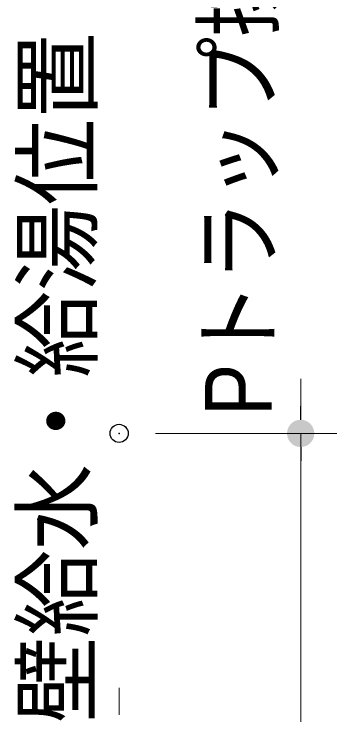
# Model space of a CAD drawing. Units: millimetres, scale not verified. Extents: x -6062 to 6062, y -3045 to 3045.
# Drawn here: x -625.4 to -447.5, y -1705 to -1319.1 of the extents above; entities that cross this region are included whole.
import ezdxf
from ezdxf.enums import TextEntityAlignment as Align

# ---------------------------------------------------------------- set-up
doc = ezdxf.new("R2010")
doc.units = ezdxf.units.MM
doc.header["$LTSCALE"] = 20
doc.header["$PDMODE"] = 32
doc.header["$PDSIZE"] = 10
for name, color, linetype, lineweight in [('0-3_2寸法-2', 7, 'Continuous', 15), ('0-4_0', 7, 'Continuous', 25), ('0-6_2寸法-1', 7, 'Continuous', 15)]:
    doc.layers.add(name, color=color, linetype=linetype, lineweight=lineweight)
doc.layers.add('0-5_Defpoints', color=7, linetype='Continuous')
doc.styles.add('ＭＳ Ｐゴシック', font='')
doc.styles.get('ＭＳ Ｐゴシック').set_extended_font_data('MS PGothic')

# ---------------------------------------------------------------- blocks, each defined once
blk = doc.blocks.new('_Dot')
at = {"layer": '0-4_0'}
blk.add_line((-10, 0), (-20, 0), dxfattribs=at)
for points in [[(0, 0), (-8.76, 4.82), (-8.09, 5.88)], [(0, 0), (-8.09, 5.88), (-7.29, 6.85)], [(0, 0), (-7.29, 6.85), (-6.37, 7.71)], [(0, 0), (-6.37, 7.71), (-5.36, 8.44)], [(0, 0), (-5.36, 8.44), (-4.26, 9.05)], [(0, 0), (-4.26, 9.05), (-3.09, 9.51)], [(0, 0), (-3.09, 9.51), (-1.87, 9.82)], [(0, 0), (-1.87, 9.82), (-0.63, 9.98)], [(0, 0), (-0.63, 9.98), (0.63, 9.98)], [(0, 0), (0.63, 9.98), (1.87, 9.82)], [(0, 0), (1.87, 9.82), (3.09, 9.51)], [(0, 0), (3.09, 9.51), (4.26, 9.05)], [(0, 0), (4.26, 9.05), (5.36, 8.44)], [(0, 0), (5.36, 8.44), (6.37, 7.71)], [(0, 0), (6.37, 7.71), (7.29, 6.85)], [(0, 0), (7.29, 6.85), (8.09, 5.88)], [(0, 0), (8.09, 5.88), (8.76, 4.82)], [(0, 0), (-10, 0), (-9.92, 1.25)], [(0, 0), (-9.92, -1.25), (-10, 0)], [(0, 0), (-9.92, 1.25), (-9.69, 2.49)], [(0, 0), (-9.69, -2.49), (-9.92, -1.25)], [(0, 0), (-9.69, 2.49), (-9.3, 3.68)], [(0, 0), (-9.3, -3.68), (-9.69, -2.49)], [(0, 0), (-9.3, 3.68), (-8.76, 4.82)], [(0, 0), (-8.76, -4.82), (-9.3, -3.68)], [(0, 0), (-8.09, -5.88), (-8.76, -4.82)], [(0, 0), (-7.29, -6.85), (-8.09, -5.88)], [(0, 0), (-6.37, -7.71), (-7.29, -6.85)], [(0, 0), (-5.36, -8.44), (-6.37, -7.71)], [(0, 0), (-4.26, -9.05), (-5.36, -8.44)], [(0, 0), (-3.09, -9.51), (-4.26, -9.05)], [(0, 0), (-1.87, -9.82), (-3.09, -9.51)], [(0, 0), (-0.63, -9.98), (-1.87, -9.82)], [(0, 0), (0.63, -9.98), (-0.63, -9.98)], [(0, 0), (8.76, 4.82), (9.3, 3.68)], [(0, 0), (9.3, 3.68), (9.69, 2.49)], [(0, 0), (9.69, 2.49), (9.92, 1.25)], [(0, 0), (9.92, 1.25), (10, 0)], [(0, 0), (1.87, -9.82), (0.63, -9.98)], [(0, 0), (3.09, -9.51), (1.87, -9.82)], [(0, 0), (4.26, -9.05), (3.09, -9.51)], [(0, 0), (5.36, -8.44), (4.26, -9.05)], [(0, 0), (6.37, -7.71), (5.36, -8.44)], [(0, 0), (7.29, -6.85), (6.37, -7.71)], [(0, 0), (8.09, -5.88), (7.29, -6.85)], [(0, 0), (8.76, -4.82), (8.09, -5.88)], [(0, 0), (9.3, -3.68), (8.76, -4.82)], [(0, 0), (9.69, -2.49), (9.3, -3.68)], [(0, 0), (9.92, -1.25), (9.69, -2.49)], [(0, 0), (10, 0), (9.92, -1.25)]]:
    blk.add_solid(points, dxfattribs=at)

msp = doc.modelspace()

# ---------------------------------------------------------------- linework, layer by layer
at = {"layer": '0-3_2寸法-2'}
for p, q in [((-467.5, -1534.99), (-467.5, -1519.99)), ((-547.5, -1550), (-447.5, -1550)), ((-467.5, -1550), (-467.5, -2070)), ((-567.5, -1704.99), (-567.5, -1689.99))]:
    msp.add_line(p, q, dxfattribs=at)
at = {"layer": '0-5_Defpoints'}
msp.add_point((-567.5, -1550), dxfattribs=at)
msp.add_point((-567.5, -1550), dxfattribs=at)
at = {"layer": '0-6_2寸法-1'}
for p, q in [((-547.5, -1550), (-447.5, -1550)), ((-467.5, -1565.01), (-467.5, -2054.99))]:
    msp.add_line(p, q, dxfattribs=at)

# ---------------------------------------------------------------- block references
at = {"layer": '0-3_2寸法-2', "xscale": 0.7503418, "yscale": 0.7503418, "rotation": 270}
msp.add_blockref('_Dot', (-467.5, -1550), dxfattribs=at)
at = {"layer": '0-6_2寸法-1', "xscale": 0.7503418, "yscale": 0.7503418, "rotation": 90}
msp.add_blockref('_Dot', (-467.5, -1550), dxfattribs=at)

# ---------------------------------------------------------------- texts
at = {"layer": '0-3_2寸法-2', "style": 'ＭＳ Ｐゴシック'}
for s, width, p in [('Pトラップ排水位置', 0.9, (-472.48, -1540.42)), ('壁給水・給湯位置', 0.95, (-572.38, -1709.36))]:
    msp.add_text(s, height=36.66, rotation=90, dxfattribs=dict(at, width=width)).set_placement(p, align=Align.BOTTOM_LEFT)

doc.saveas('drawing.dxf')
